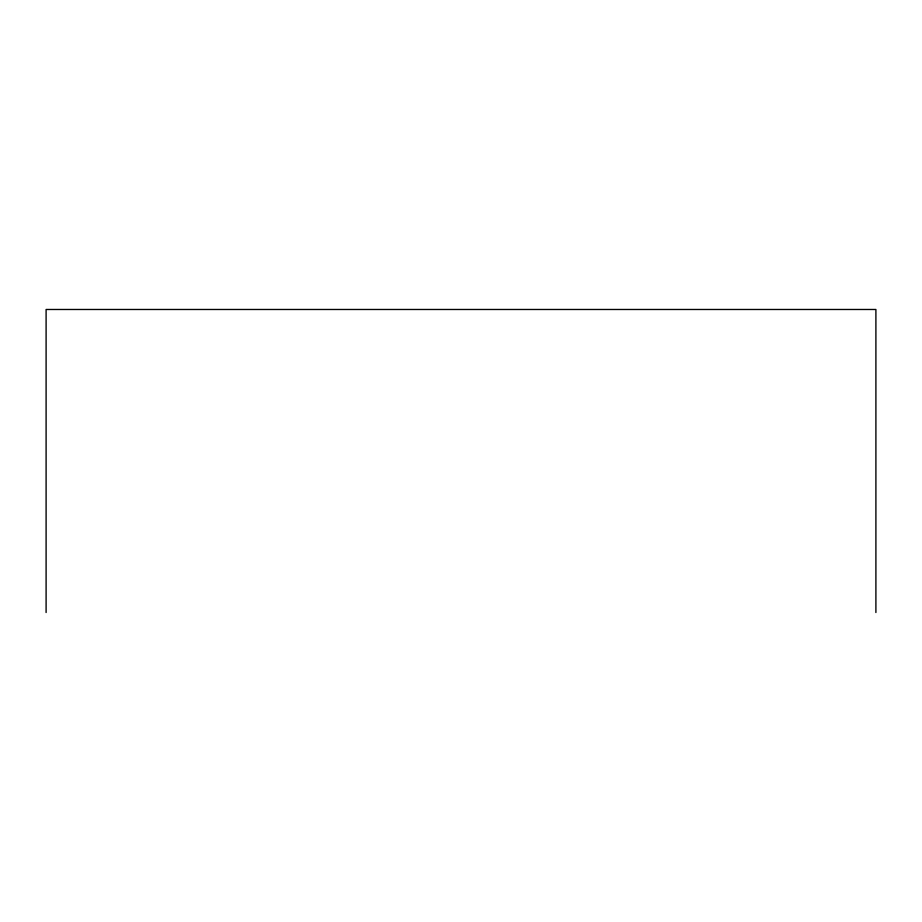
<?xml version="1.0" encoding="UTF-8"?>
<svg xmlns="http://www.w3.org/2000/svg" width="922" height="922" viewBox="0 0 922 922"><rect width="100%" height="100%" fill="white"/><g stroke="black" fill="none" stroke-linecap="round" stroke-linejoin="round"><path stroke-width="1.38" d="M875.9 612.519L875.9 309.481L46.1 309.481L46.1 612.519"/></g></svg>
